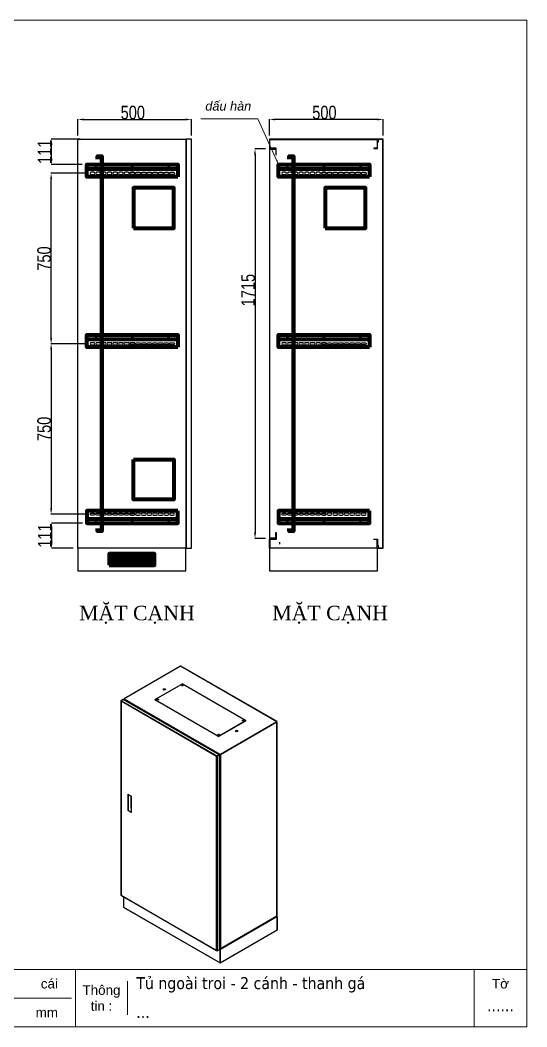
# Model space of a CAD drawing. Header units: inches. Extents: x 21 to 136330, y 8 to 58290.
# Drawn here: x 96419 to 98649, y 9104 to 13536 of the extents above; entities that cross this region are included whole.
import ezdxf
from ezdxf.enums import TextEntityAlignment as Align

# ---------------------------------------------------------------- set-up
doc = ezdxf.new("R2010")
doc.units = ezdxf.units.IN
doc.header["$MEASUREMENT"] = 0
doc.layers.add('0 TĂNG CỨNG', color=7, linetype='Continuous', lineweight=15)
doc.layers.add('ME-DIM', color=8, linetype='Continuous', lineweight=13)
doc.layers.add('1-EMC-ACESS', color=4, linetype='Continuous')
doc.layers.add('@.0.DM. NÉT CHÍNH', color=7, linetype='Continuous')
doc.layers.add('@.DM. KÍCH THƯỚC', color=8, linetype='Continuous', transparency=0.2)
doc.layers.add('@.DM. KÍCH THƯỚC @ 1', color=8, linetype='Continuous', transparency=0.2)
doc.styles.add('ARIAL', font='arial.ttf')
doc.styles.add('roman', font='roman.shx', dxfattribs={"width": 0.8})
doc.styles.add('Tahoma (Input Text)', font='tahoma.ttf')
doc.styles.add('TEXT-ELECTRICAL', font='')
doc.styles.get('TEXT-ELECTRICAL').set_extended_font_data('.VnArial NarrowH')
doc.dimstyles.new('Kích thước Duy Mạnh', dxfattribs={"dimtxt": 30, "dimasz": 25, "dimexe": 1.25, "dimexo": 20, "dimtad": 1, "dimdec": 1, "dimtxsty": 'roman', "dimcen": 2.5, "dimclrd": 8, "dimclre": 8, "dimclrt": 2, "dimadec": 0, "dimazin": 0, "dimtfac": 1, "dimtdec": 1, "dimtix": 1, "dimtmove": 0, "dimatfit": 3, "dimfxl": 1, "dimtfillclr": 1, "dimarcsym": 0})
doc.dimstyles.new('ME DIM 1-20', dxfattribs={"dimscale": 20, "dimtxt": 2, "dimasz": 1, "dimexe": 0.5, "dimexo": 0.5, "dimgap": 0.5, "dimtad": 1, "dimdec": 0, "dimzin": 0, "dimdsep": 46, "dimtxsty": 'TEXT-ELECTRICAL', "dimblk": 'OBLIQUE', "dimcen": 0, "dimdle": 0.5, "dimclrd": 256, "dimclre": 256, "dimclrt": 256, "dimadec": 0, "dimazin": 0, "dimtfac": 1, "dimtdec": 0, "dimtix": 1, "dimtofl": 0, "dimtmove": 0, "dimatfit": 3, "dimfxl": 1, "dimtolj": 1, "dimtzin": 0, "dimlwd": -1, "dimlwe": -1, "dimarcsym": 0})

# ---------------------------------------------------------------- blocks, each defined once
blk = doc.blocks.new('*D1594')
at = {"layer": '@.DM. KÍCH THƯỚC', "color": 8, "lineweight": -2, "transparency": 16777216}
for p, q in [((97499.3, 12968.7), (97451.6, 12968.7)), ((97499.3, 11253.7), (97451.6, 11253.7))]:
    blk.add_line(p, q, dxfattribs=at)
at = {"layer": '@.DM. KÍCH THƯỚC', "lineweight": -2, "transparency": 16777216}
blk.add_line((97452.8, 12943.7), (97452.8, 11278.7), dxfattribs=at)
at = {"layer": '@.DM. KÍCH THƯỚC', "transparency": 16777216}
for points in [[(97448.7, 12943.7), (97457, 12943.7), (97452.8, 12968.7)], [(97448.7, 11278.7), (97457, 11278.7), (97452.8, 11253.7)]]:
    blk.add_solid(points, dxfattribs=at)
at = {"layer": 'Defpoints', "color": 0, "transparency": 16777216}
for p in [(97519.3, 12968.7), (97452.8, 11253.7), (97519.3, 11253.7)]:
    blk.add_point(p, dxfattribs=at)
at = {"layer": '@.DM. KÍCH THƯỚC', "color": 2, "transparency": 16777216, "insert": (97392.2, 12275.7), "char_height": 60, "attachment_point": 1, "rotation": 90, "style": 'roman'}
blk.add_mtext('1715', dxfattribs=at)
blk = doc.blocks.new('*D1595')
at = {"layer": '@.DM. KÍCH THƯỚC', "color": 8, "lineweight": -2, "transparency": 16777216}
for p, q in [((96673, 13028.2), (96673, 13099.5)), ((97173, 13028.2), (97173, 13099.5))]:
    blk.add_line(p, q, dxfattribs=at)
at = {"layer": '@.DM. KÍCH THƯỚC', "lineweight": -2, "transparency": 16777216}
blk.add_line((96698, 13098.3), (97148, 13098.3), dxfattribs=at)
at = {"layer": '@.DM. KÍCH THƯỚC', "transparency": 16777216}
for points in [[(96698, 13102.4), (96698, 13094.1), (96673, 13098.3)], [(97148, 13102.4), (97148, 13094.1), (97173, 13098.3)]]:
    blk.add_solid(points, dxfattribs=at)
at = {"layer": 'Defpoints', "color": 0, "transparency": 16777216}
for p in [(97173, 13098.3), (96673, 13008.2), (97173, 13008.2)]:
    blk.add_point(p, dxfattribs=at)
at = {"layer": '@.DM. KÍCH THƯỚC', "color": 2, "transparency": 16777216, "insert": (96861.3, 13158.9), "char_height": 60, "attachment_point": 1, "style": 'roman'}
blk.add_mtext('500', dxfattribs=at)
blk = doc.blocks.new('*D1600')
at = {"layer": '@.DM. KÍCH THƯỚC', "color": 8, "lineweight": -2, "transparency": 16777216}
for p, q in [((97516.3, 13028.2), (97516.3, 13099.5)), ((98016.3, 13028.2), (98016.3, 13099.5))]:
    blk.add_line(p, q, dxfattribs=at)
at = {"layer": '@.DM. KÍCH THƯỚC', "lineweight": -2, "transparency": 16777216}
blk.add_line((97991.3, 13098.3), (97541.3, 13098.3), dxfattribs=at)
at = {"layer": '@.DM. KÍCH THƯỚC', "transparency": 16777216}
for points in [[(97541.3, 13102.4), (97541.3, 13094.1), (97516.3, 13098.3)], [(97991.3, 13102.4), (97991.3, 13094.1), (98016.3, 13098.3)]]:
    blk.add_solid(points, dxfattribs=at)
at = {"layer": 'Defpoints', "color": 0, "transparency": 16777216}
for p in [(97516.3, 13098.3), (97516.3, 13008.2), (98016.3, 13008.2)]:
    blk.add_point(p, dxfattribs=at)
at = {"layer": '@.DM. KÍCH THƯỚC', "color": 2, "transparency": 16777216, "insert": (97704.6, 13158.9), "char_height": 60, "attachment_point": 1, "style": 'roman'}
blk.add_mtext('500', dxfattribs=at)
blk = doc.blocks.new('KHUNG KT1')
at = {"color": 7}
for p, q in [((7128, -4752), (0, -4752)), ((4868.8, -4752), (4868.8, -5040)), ((6864, -4752), (6864, -5040)), ((5128.7, -4812), (5128.7, -4980)), ((4848, -4896), (0, -4896))]:
    blk.add_line(p, q, dxfattribs=at)
blk.add_lwpolyline([(0, 0), (7128, 0), (7128, -5040), (0, -5040)], close=True, dxfattribs=at)
at = {"color": 2, "char_height": 48, "style": 'ARIAL'}
for s, insert, width, attachment_point in [('cái', (4695, -4824), 2202.321, 4), ('Thông\\Ptin :', (4998.8, -4896), 259.945, 5), ('Tờ', (6996, -4824), 264, 5), ('mm', (4669.3, -4968), 2202.321, 4)]:
    blk.add_mtext(s, dxfattribs=dict(at, insert=insert, width=width, attachment_point=attachment_point))
at = {"color": 1, "style": 'Tahoma (Input Text)', "flags": 8}
for tag, p in [('#03', (1514.7, -4846.3)), ('#01', (328.9, -4851.1)), ('#05', (2819, -4851.1)), ('#07', (4424, -4851.1)), ('#09', (5172.9, -4851.1)), ('#02', (189.8, -4995.1)), ('#04', (1755.3, -4995.1)), ('#06', (2727.8, -4995.1)), ('#08', (4382.7, -4995.1)), ('#10', (5172.9, -4995.1))]:
    blk.add_attdef(tag, p, '', height=60, dxfattribs=at)
blk.add_attdef('#11', text='', height=60, dxfattribs=at).set_placement((6996, -4961.6), align=Align.CENTER)
at = {"layer": '0 TĂNG CỨNG', "color": 1, "style": 'ARIAL'}
blk.add_attdef('#12', (852.8, -4987.6), '', height=60, dxfattribs=at)
blk = doc.blocks.new('SRFWTRGNM')
for p, q in [((216.6, 642.8), (-32.1, 499.2)), ((640.9, 397.9), (216.6, 642.8)), ((641.6, 398.3), (218.2, 642.7)), ((106.1, 497.2), (221.7, 564)), ((228, 564), (502.8, 405.4)), ((-46, 488.8), (-46, -364.8)), ((-45.9, 489.2), (-45.2, 488.7)), ((-45.3, 491.6), (-36.1, 496.9)), ((-45.3, 489.7), (-45.3, 491.6)), ((-44.5, 491.1), (-45.3, 491.6)), ((-45.3, 489.7), (-44.9, 489.5)), ((-45.3, 487.9), (-45.3, -365.7)), ((375.2, 245.1), (-45.3, 487.9)), ((-35.3, 496.5), (-44.5, 491.1)), ((-44.5, 491.1), (-44.5, 490)), ((-44.4, 491.1), (-35.2, 496.4)), ((-44.4, 491.1), (-43.8, 490.7)), ((-44.4, 490.1), (-44.4, 491.1)), ((-44.4, 490.1), (-44.4, 490.1)), ((-43.8, 490.7), (376.8, 247.9)), ((-36.1, 496.9), (-35.3, 496.5)), ((-35.3, 496.5), (-35.3, 496.4)), ((386.8, 252.8), (-35.2, 496.4)), ((387.5, 253.1), (-33.7, 496.3)), ((-32.7, 495.8), (-32.7, 497.4)), ((-32.1, 499.2), (392.2, 254.3)), ((-31.9, 495.3), (-32.1, 495.6)), ((-32.1, 495.6), (-32.1, 495.4)), ((-32.1, 495.6), (-31.9, 495.3)), ((389, 252.5), (-32.1, 495.6)), ((104.7, 494.5), (104.7, 495.4)), ((106.1, 492.7), (106.1, 493.6)), ((380.8, 335), (106.1, 493.6)), ((380.8, 334), (106.1, 492.7)), ((502.8, 401.7), (387.1, 335)), ((502.8, 400.8), (387.1, 334)), ((502.8, 401.7), (502.8, 400.8)), ((504.1, 402.6), (504.1, 403.6)), ((392.2, 254.3), (640.9, 397.9)), ((640.9, 397), (392.2, 253.4)), ((392.2, 253.4), (640.9, 397)), ((641.6, 398.3), (640.9, 397.9)), ((640.9, 397), (640.9, 397.9)), ((640.9, -458.5), (640.9, 397)), ((641.6, -457.6), (641.6, 397.9)), ((380.8, 335), (380.8, 334)), ((387.1, 334), (387.1, 335)), ((376, 245.6), (375.2, 245.1)), ((375.2, -608.5), (375.2, 245.1)), ((376, 247.2), (376, 245.6)), ((376, 245.6), (377.4, 244.8)), ((377.6, 245.9), (376.7, 245.4)), ((376.7, 245.4), (377.6, 245.9)), ((376.8, 247.9), (376.8, 246.9)), ((376.8, 247.9), (377.5, 247.5)), ((377.5, 246.5), (376.8, 246.9)), ((386.8, 252.8), (377.5, 247.5)), ((377.5, 246.5), (377.5, 247.5)), ((377.5, 246.5), (377.6, 246.6)), ((386.9, 252.8), (377.6, 247.4)), ((377.6, 245.6), (377.6, 247.4)), ((377.6, 247.4), (378.4, 246.9)), ((378.4, 245.1), (377.6, 245.6)), ((378.4, 246.9), (387.7, 252.3)), ((378.4, 246.9), (378.4, 245.1)), ((378.4, 245.1), (378.4, -608.5)), ((386.8, 252.8), (386.8, 252.7)), ((387.7, 252.3), (386.9, 252.8)), ((387.7, 184.9), (387.7, 252.3)), ((389, 252.5), (388.3, 252.1)), ((388.3, 252.1), (389, 252.5)), ((388.3, 185.9), (388.3, 252.5)), ((392.2, 254.3), (389, 252.5)), ((389, 252.5), (390, 253)), ((389, -601.2), (389, 252.5)), ((392.2, 253.4), (391.4, 253.8)), ((392.2, 254.3), (392.2, 253.4)), ((392.2, 253.4), (392.2, -602.1)), ((387.7, 135.9), (387.7, 184.9)), ((387.7, -151.9), (387.7, 135.9)), ((388.3, -150.9), (388.3, 136.9)), ((-14.3, 79), (0, 70.7)), ((-14.3, 7.3), (-14.3, 79)), ((-13.5, 78.5), (-13.5, 7.8)), ((-0.3, 17.3), (-0.3, 70.9)), ((0, 70.7), (0, -0.9)), ((-14.3, 7.3), (-13.5, 7.8)), ((0, -0.9), (-14.3, 7.3)), ((-13.5, 7.8), (0, 0)), ((-0.3, 18.2), (0, 18.4)), ((0, 17.5), (-0.3, 17.3)), ((387.7, -200.9), (387.7, -151.9)), ((387.7, -488.7), (387.7, -200.9)), ((388.3, -487.8), (388.3, -199.9)), ((-45.3, -365.7), (375.2, -608.5)), ((-44.9, -366.8), (375.7, -609.6)), ((-33.7, -373.2), (-33.7, -418.4)), ((-33.7, -418.4), (390.6, -663.4)), ((-32.6, -419.8), (390.4, -664)), ((392.2, -602.1), (640.9, -458.5)), ((640.9, -458.5), (392.2, -602.1)), ((640.9, -459.4), (392.2, -603)), ((640.9, -461.3), (392.2, -604.9)), ((640.7, -460.2), (641.7, -460.8)), ((640.8, -460.4), (640.8, -460.4)), ((640.8, -460.4), (641.6, -460.9)), ((640.9, -459.4), (640.9, -458.5)), ((640.9, -459.4), (642.5, -460.4)), ((640.9, -461.3), (641.6, -460.9)), ((641.6, -460.9), (641.6, -518.4)), ((641.7, -460.8), (642.5, -460.4)), ((641.7, -518.4), (641.7, -460.8)), ((642.5, -460.4), (642.5, -517.9)), ((387.7, -537.7), (387.7, -488.7)), ((391.4, -663.7), (640.8, -519.7)), ((391.5, -662.8), (641.6, -518.4)), ((641.7, -518.4), (641.6, -518.3)), ((642.5, -517.9), (641.7, -518.4)), ((387.7, -605), (387.7, -537.7)), ((388.3, -603.4), (388.3, -536.7)), ((376, -608.8), (376, -609.7)), ((376.8, -609.5), (376.8, -608.9)), ((377.5, -609.9), (376.8, -609.5)), ((377.4, -608.9), (377.5, -608.9)), ((377.5, -608.9), (377.5, -609.9)), ((377.6, -608.9), (377.5, -608.9)), ((377.5, -609.9), (377.6, -609.8)), ((377.6, -609.9), (377.6, -608.8)), ((377.6, -609.9), (378.4, -610.4)), ((378.4, -610.4), (387.7, -605)), ((378.4, -608.5), (378.4, -610.4)), ((389, -604.9), (388.1, -604.4)), ((388.3, -600), (389, -601.2)), ((389, -601.2), (388.3, -600)), ((388.3, -600.8), (389, -601.2)), ((390.6, -602.9), (388.3, -601.6)), ((389.8, -604.4), (389, -604.9)), ((389, -604.9), (390.6, -605.8)), ((390.6, -603), (389.2, -603.8)), ((389.8, -604.4), (391.4, -605.3)), ((390.6, -603), (390.6, -602.9)), ((392, -603.8), (390.6, -603)), ((391.4, -605.3), (390.6, -605.8)), ((390.6, -605.8), (390.6, -663.4)), ((391.4, -604.4), (390.7, -604.8)), ((391.5, -605.3), (390.7, -604.8)), ((390.7, -604.8), (390.7, -604.9)), ((391.4, -604.4), (392.2, -604.9)), ((391.4, -662.9), (391.4, -605.3)), ((391.5, -605.3), (392.2, -604.9)), ((391.5, -662.8), (391.5, -605.3)), ((392.2, -603), (391.8, -602.3)), ((392.2, -602.1), (392.2, -603)), ((390.6, -663.4), (391.4, -662.9)), ((391.5, -662.8), (391.4, -662.8))]:
    blk.add_line(p, q)
for centre, major_axis, start_param, end_param in [((218.2, 640.1), (-1.59, 2.76), 5.497787, 6.283185), ((145.3, 539.5), (5.25, 0), 0.152109, 2.989484), ((224.9, 557), (3.37, 0), 0.237941, 2.903652), ((224.9, 562.2), (4.5, 0), 0.785398, 2.356194), ((-43.8, 488.8), (-2.25, 0), 6.021386, 7.068583), ((-43.8, 488.8), (-2.25, 0), 5.497787, 6.021386), ((-43.8, 488.8), (1.13, 1.95), 1.308997, 2.356194), ((-43.8, 488.8), (1.13, 1.95), 0.785398, 1.308997), ((-30.5, 497.4), (-2.25, 0), 6.186948, 6.544985), ((-30.5, 496.5), (-1.59, 2.76), 0, 1.570796), ((-30.5, 496.5), (-1.59, 2.76), 1.047198, 1.570796), ((109.2, 495.4), (-4.5, 0), 5.497787, 7.068583), ((109.2, 494.5), (-4.5, 0), 0, 0.785398), ((116.7, 494.5), (3.38, 0), 0.237941, 2.903652), ((492.1, 402.6), (3.37, 0), 0.237941, 2.903652), ((499.6, 403.6), (4.5, 0), 5.497787, 7.068583), ((499.6, 402.6), (4.5, 0), 5.497787, 6.283185), ((463.5, 355.8), (5.25, 0), 0.152109, 2.989484), ((639.3, 397.9), (2.25, 0), 5.497787, 6.544985), ((384, 340.2), (3.38, 0), 0.237941, 2.903652), ((384, 336.8), (-4.5, 0), 0.785398, 2.356194), ((384, 335.9), (4.5, 0), 3.926991, 5.497787), ((376.8, 246), (-1.12, -1.95), 4.45059, 5.497787), ((376.8, 246), (2.25, 0), 3.926991, 4.974188), ((376.8, 246), (-1.13, -1.95), 3.926991, 4.45059), ((376.8, 246), (0.562, 0.974), 0.785398, 2.356194), ((376.8, 246), (-1.12, 0), 0.785398, 2.356194), ((376.8, 246), (2.25, 0), 4.974188, 5.497787), ((390.6, 254.3), (-2.25, 0), 1.308997, 2.356194), ((386.1, 185.9), (2.25, 0), 5.497787, 6.283185), ((386.1, 136.9), (2.25, 0), 5.497787, 7.068583), ((386.1, -150.9), (2.25, 0), 5.497787, 6.283185), ((386.1, -199.9), (2.25, 0), 5.497787, 7.068583), ((-43.8, -364.8), (-2.25, 0), 0, 0.785398), ((-43.8, -364.8), (-1.12, -1.95), 5.497787, 6.283185), ((639.3, -460.4), (1.13, -1.95), 1.308997, 1.570796), ((639.3, -460.4), (1.13, -1.95), 0.785398, 1.308997), ((639.3, -457.6), (2.25, 0), 5.497787, 6.283185), ((639.3, -456.7), (1.59, -2.76), 0, 0.881635), ((386.1, -487.8), (2.25, 0), 5.497787, 6.283185), ((386.1, -536.7), (2.25, 0), 5.497787, 7.068583), ((376.8, -607.6), (-1.12, -1.95), 5.497787, 6.544985), ((376.8, -607.6), (-2.25, 0), 0.785398, 1.832596), ((376.8, -607.6), (-1.12, -1.95), 0.261799, 0.785398), ((376.8, -607.6), (-2.25, 0), 1.832596, 2.356194), ((390.6, -600.3), (1.59, -2.76), 4.712389, 5.235988), ((390.6, -600.3), (1.59, -2.76), 4.712389, 6.283185), ((390.6, -604), (-1.12, -1.95), 4.974188, 5.497787), ((390.6, -604), (-1.12, -1.95), 4.28531, 4.974188), ((390.6, -604), (-0.562, -0.974), 3.926991, 5.497787), ((390.6, -601.2), (2.25, 0), 4.45059, 5.497787), ((390.6, -604), (0.563, -0.974), 0.785398, 2.356194), ((390.6, -604), (-1.13, 1.95), 4.45059, 4.775053), ((390.6, -604), (-1.13, 1.95), 3.926991, 4.45059)]:
    blk.add_ellipse(centre, major_axis=major_axis, ratio=0.57735, start_param=start_param, end_param=end_param)
for centre, major_axis in [((145.3, 540.4), (-5.25, 0)), ((224.9, 557.9), (3.37, 0)), ((116.7, 495.4), (3.38, 0)), ((492.1, 403.6), (3.37, 0)), ((463.5, 356.7), (-5.25, 0)), ((384, 341.1), (3.38, 0))]:
    blk.add_ellipse(centre, major_axis=major_axis, ratio=0.57735)
for points in [[(-36.1, 496.9), (-35.8, 497), (-35.4, 497), (-35.1, 496.8)], [(-35.1, 496.4), (-35.2, 496.5), (-35.2, 496.5), (-35.3, 496.5)], [(-35.2, 496.4), (-34.9, 496.5), (-34.6, 496.5), (-34.4, 496.5)], [(-35.1, 496.8), (-34.8, 496.8), (-34.6, 496.7), (-34.4, 496.5)], [(-34.7, 496.5), (-34.8, 496.6), (-34.9, 496.7), (-35.1, 496.8)], [(-34.4, 496.5), (-34.3, 496.5), (-34.2, 496.5), (-34.1, 496.5)], [(-34.1, 496.5), (-34, 496.5), (-33.8, 496.4), (-33.7, 496.3)], [(387.2, 253.1), (387.1, 253.1), (386.9, 253), (386.8, 252.8)], [(386.9, 252.8), (386.9, 252.7), (387, 252.7), (387, 252.7)], [(387.3, 253.2), (387.3, 253.2), (387.2, 253.2), (387.2, 253.1)], [(387.7, 252.5), (387.8, 253), (387.6, 253.2), (387.3, 253.2)], [(388.3, 252.4), (388.2, 252.4), (388, 252.4), (387.7, 252.3)], [(388.3, 252.4), (388.2, 252.5), (388.1, 252.5), (388, 252.5)], [(-33.7, -418.4), (-33.6, -418.8), (-33.4, -419.1), (-33.1, -419.4)], [(-33.1, -419.4), (-32.9, -419.6), (-32.8, -419.7), (-32.6, -419.8)], [(641.1, -519.4), (641, -519.5), (640.9, -519.6), (640.8, -519.7)], [(641.3, -519.2), (641.2, -519.2), (641.2, -519.3), (641.1, -519.4)], [(641.6, -518.4), (641.5, -518.7), (641.4, -519), (641.3, -519.2)], [(641.9, -518.7), (641.7, -518.9), (641.5, -519), (641.3, -519.1)], [(641.5, -518.9), (641.6, -518.8), (641.8, -518.8), (641.9, -518.7)], [(641.6, -518.5), (641.6, -518.4), (641.7, -518.4), (641.7, -518.4)], [(642.5, -517.9), (642.4, -518.2), (642.2, -518.5), (641.9, -518.7)], [(387.7, -605), (388.1, -604.6), (388.3, -604), (388.3, -603.4)], [(390.8, -663.5), (391.2, -663.8), (391.5, -663.7), (391.5, -663.4)], [(391.4, -662.9), (391.3, -662.9), (391.3, -663), (391.3, -663)], [(391.5, -663.4), (391.6, -663.2), (391.5, -663), (391.5, -662.8)]]:
    blk.add_open_spline(points, degree=3)
for points, knots in [([(387, 252.7), (387.2, 252.7), (387.3, 252.6), (387.6, 252.5), (387.8, 252.5), (387.9, 252.5), (388, 252.5), (388, 252.5)], [0, 0, 0, 0, 0.0693695, 0.0693695, 0.1384765, 0.1384765, 0.1564909, 0.1564909, 0.1564909, 0.1564909]), ([(387.2, 252.6), (387.2, 252.7), (387.2, 252.7), (387.3, 252.9), (387.3, 253), (387.3, 253.2)], [-0.09649044, -0.09649044, -0.09649044, -0.09649044, -0.08453239, -0.08453239, 0, 0, 0, 0]), ([(387.2, 252.7), (387.2, 252.7), (387.2, 252.7), (387.2, 252.8), (387.2, 253), (387.2, 253.1)], [-0.09701806, -0.09701806, -0.09701806, -0.09701806, -0.09001923, -0.09001923, 0, 0, 0, 0]), ([(388, 252.5), (388.1, 252.5), (388.2, 252.5), (388.3, 252.5), (388.3, 252.5), (388.3, 252.5)], [0, 0, 0, 0, 0.06575537, 0.06575537, 0.09008706, 0.09008706, 0.09008706, 0.09008706]), ([(388.3, 252.5), (388.3, 252.5), (388.3, 252.5), (388.3, 252.4), (388.3, 252.4), (388.3, 252.4), (388.3, 252.4)], [-0.518658, -0.518658, -0.518658, -0.518658, -0.3376904, -0.3376904, -0.3376904, -0.3123669, -0.3123669, -0.3123669, -0.3123669]), ([(391.3, -663), (391.1, -663.1), (391, -663.2), (390.8, -663.4), (390.7, -663.6), (390.6, -663.8), (390.5, -663.8), (390.4, -663.9), (390.4, -664), (390.4, -664)], [0, 0, 0, 0, 0.0693757, 0.0693757, 0.1384825, 0.1384825, 0.2062242, 0.2062242, 0.2465068, 0.2465068, 0.2465068, 0.2465068]), ([(390.4, -664), (390.4, -664), (390.4, -664), (390.4, -664), (390.4, -663.9), (390.5, -663.7), (390.6, -663.4)], [-0.5098141, -0.5098141, -0.5098141, -0.5098141, -0.350237, -0.350237, -0.350237, 0, 0, 0, 0]), ([(391.2, -663.1), (391.2, -663.1), (391.2, -663.1), (391.3, -663.2), (391.4, -663.3), (391.5, -663.4)], [-0.09701806, -0.09701806, -0.09701806, -0.09701806, -0.09001923, -0.09001923, 0, 0, 0, 0])]:
    blk.add_open_spline(points, degree=3, knots=knots)
blk = doc.blocks.new('*U1561')
at = {"layer": '@.0.DM. NÉT CHÍNH', "color": 2}
blk.add_lwpolyline([(6, -4.5), (-6, -4.5, -1), (-6, 4.5), (6, 4.5, -1)], format="xyb", close=True, dxfattribs=at)
blk = doc.blocks.new('*U1560')
at = {"layer": '@.0.DM. NÉT CHÍNH', "color": 0, "linetype": 'ByBlock', "lineweight": -2, "transparency": 16777216}
for p in [(0, 0), (25, 0), (50, 0), (75, 0), (100, 0), (125, 0), (150, 0), (175, 0)]:
    blk.add_blockref('*U1561', p, dxfattribs=at)
blk = doc.blocks.new('*U1568')
at = {"layer": '@.0.DM. NÉT CHÍNH', "color": 2}
blk.add_lwpolyline([(6, -4.5), (-6, -4.5, -1), (-6, 4.5), (6, 4.5, -1)], format="xyb", close=True, dxfattribs=at)
blk = doc.blocks.new('*U1562')
at = {"layer": '@.0.DM. NÉT CHÍNH', "color": 0, "linetype": 'ByBlock', "lineweight": -2, "transparency": 16777216}
for p in [(0, 0), (25, 0), (50, 0), (75, 0), (100, 0), (125, 0), (150, 0), (175, 0)]:
    blk.add_blockref('*U1568', p, dxfattribs=at)
blk = doc.blocks.new('*U1570')
at = {"layer": '@.0.DM. NÉT CHÍNH', "color": 2}
blk.add_lwpolyline([(6, -4.5), (-6, -4.5, -1), (-6, 4.5), (6, 4.5, -1)], format="xyb", close=True, dxfattribs=at)
blk = doc.blocks.new('*U1569')
at = {"layer": '@.0.DM. NÉT CHÍNH', "color": 0, "linetype": 'ByBlock', "lineweight": -2, "transparency": 16777216}
for p in [(0, 0), (25, 0), (50, 0), (75, 0), (100, 0), (125, 0), (150, 0), (175, 0)]:
    blk.add_blockref('*U1570', p, dxfattribs=at)
blk = doc.blocks.new('*U1548')
at = {"layer": '@.0.DM. NÉT CHÍNH', "color": 2}
blk.add_lwpolyline([(6, -4.5), (-6, -4.5, -1), (-6, 4.5), (6, 4.5, -1)], format="xyb", close=True, dxfattribs=at)
blk = doc.blocks.new('*U1571')
at = {"layer": '@.0.DM. NÉT CHÍNH', "color": 0, "linetype": 'ByBlock', "lineweight": -2, "transparency": 16777216}
for p in [(0, 0), (25, 0), (50, 0), (75, 0), (100, 0), (125, 0), (150, 0), (175, 0)]:
    blk.add_blockref('*U1548', p, dxfattribs=at)
blk = doc.blocks.new('*U1550')
at = {"layer": '@.0.DM. NÉT CHÍNH', "color": 2}
blk.add_lwpolyline([(6, -4.5), (-6, -4.5, -1), (-6, 4.5), (6, 4.5, -1)], format="xyb", close=True, dxfattribs=at)
blk = doc.blocks.new('*U1549')
at = {"layer": '@.0.DM. NÉT CHÍNH', "color": 0, "linetype": 'ByBlock', "lineweight": -2, "transparency": 16777216}
for p in [(0, 0), (25, 0), (50, 0), (75, 0), (100, 0), (125, 0), (150, 0), (175, 0)]:
    blk.add_blockref('*U1550', p, dxfattribs=at)
blk = doc.blocks.new('*U1552')
at = {"layer": '@.0.DM. NÉT CHÍNH', "color": 2}
blk.add_lwpolyline([(6, -4.5), (-6, -4.5, -1), (-6, 4.5), (6, 4.5, -1)], format="xyb", close=True, dxfattribs=at)
blk = doc.blocks.new('*U1551')
at = {"layer": '@.0.DM. NÉT CHÍNH', "color": 0, "linetype": 'ByBlock', "lineweight": -2, "transparency": 16777216}
for p in [(0, 0), (25, 0), (50, 0), (75, 0), (100, 0), (125, 0), (150, 0), (175, 0)]:
    blk.add_blockref('*U1552', p, dxfattribs=at)
blk = doc.blocks.new('*U1554')
at = {"layer": '@.0.DM. NÉT CHÍNH', "color": 2}
blk.add_lwpolyline([(6, -4.5), (-6, -4.5, -1), (-6, 4.5), (6, 4.5, -1)], format="xyb", close=True, dxfattribs=at)
blk = doc.blocks.new('*U1553')
at = {"layer": '@.0.DM. NÉT CHÍNH', "color": 0, "linetype": 'ByBlock', "lineweight": -2, "transparency": 16777216}
for p in [(0, 0), (25, 0), (50, 0), (75, 0), (100, 0), (125, 0), (150, 0), (175, 0)]:
    blk.add_blockref('*U1554', p, dxfattribs=at)
blk = doc.blocks.new('*U1556')
at = {"layer": '@.0.DM. NÉT CHÍNH', "color": 2}
blk.add_lwpolyline([(6, -4.5), (-6, -4.5, -1), (-6, 4.5), (6, 4.5, -1)], format="xyb", close=True, dxfattribs=at)
blk = doc.blocks.new('*U1555')
at = {"layer": '@.0.DM. NÉT CHÍNH', "color": 0, "linetype": 'ByBlock', "lineweight": -2, "transparency": 16777216}
for p in [(0, 0), (25, 0), (50, 0), (75, 0), (100, 0), (125, 0), (150, 0), (175, 0)]:
    blk.add_blockref('*U1556', p, dxfattribs=at)
blk = doc.blocks.new('*U1558')
at = {"layer": '@.0.DM. NÉT CHÍNH', "color": 2}
blk.add_lwpolyline([(6, -4.5), (-6, -4.5, -1), (-6, 4.5), (6, 4.5, -1)], format="xyb", close=True, dxfattribs=at)
blk = doc.blocks.new('*U1557')
at = {"layer": '@.0.DM. NÉT CHÍNH', "color": 0, "linetype": 'ByBlock', "lineweight": -2, "transparency": 16777216}
for p in [(0, 0), (25, 0), (50, 0), (75, 0), (100, 0), (125, 0), (150, 0), (175, 0)]:
    blk.add_blockref('*U1558', p, dxfattribs=at)
blk = doc.blocks.new('*U1563')
at = {"layer": '@.0.DM. NÉT CHÍNH', "color": 2}
blk.add_lwpolyline([(6, -4.5), (-6, -4.5, -1), (-6, 4.5), (6, 4.5, -1)], format="xyb", close=True, dxfattribs=at)
blk = doc.blocks.new('*U1559')
at = {"layer": '@.0.DM. NÉT CHÍNH', "color": 0, "linetype": 'ByBlock', "lineweight": -2, "transparency": 16777216}
for p in [(0, 0), (25, 0), (50, 0), (75, 0), (100, 0), (125, 0), (150, 0), (175, 0)]:
    blk.add_blockref('*U1563', p, dxfattribs=at)
blk = doc.blocks.new('*U1565')
at = {"layer": '@.0.DM. NÉT CHÍNH', "color": 2}
blk.add_lwpolyline([(6, -4.5), (-6, -4.5, -1), (-6, 4.5), (6, 4.5, -1)], format="xyb", close=True, dxfattribs=at)
blk = doc.blocks.new('*U1564')
at = {"layer": '@.0.DM. NÉT CHÍNH', "color": 0, "linetype": 'ByBlock', "lineweight": -2, "transparency": 16777216}
for p in [(0, 0), (25, 0), (50, 0), (75, 0), (100, 0), (125, 0), (150, 0), (175, 0)]:
    blk.add_blockref('*U1565', p, dxfattribs=at)
blk = doc.blocks.new('*U1567')
at = {"layer": '@.0.DM. NÉT CHÍNH', "color": 2}
blk.add_lwpolyline([(6, -4.5), (-6, -4.5, -1), (-6, 4.5), (6, 4.5, -1)], format="xyb", close=True, dxfattribs=at)
blk = doc.blocks.new('*U1566')
at = {"layer": '@.0.DM. NÉT CHÍNH', "color": 0, "linetype": 'ByBlock', "lineweight": -2, "transparency": 16777216}
for p in [(0, 0), (25, 0), (50, 0), (75, 0), (100, 0), (125, 0), (150, 0), (175, 0)]:
    blk.add_blockref('*U1567', p, dxfattribs=at)
blk = doc.blocks.new('*D1606')
at = {"layer": '@.DM. KÍCH THƯỚC', "color": 8, "lineweight": -2, "transparency": 16777216}
for p, q in [((96717.7, 12111.2), (96554.1, 12111.2)), ((96717.7, 11361.2), (96554.1, 11361.2))]:
    blk.add_line(p, q, dxfattribs=at)
at = {"layer": '@.DM. KÍCH THƯỚC', "lineweight": -2, "transparency": 16777216}
blk.add_line((96555.4, 12086.2), (96555.4, 11386.2), dxfattribs=at)
at = {"layer": '@.DM. KÍCH THƯỚC', "transparency": 16777216}
for points in [[(96551.2, 12086.2), (96559.6, 12086.2), (96555.4, 12111.2)], [(96551.2, 11386.2), (96559.6, 11386.2), (96555.4, 11361.2)]]:
    blk.add_solid(points, dxfattribs=at)
at = {"layer": 'Defpoints', "color": 0, "transparency": 16777216}
for p in [(96737.7, 12111.2), (96555.4, 11361.2), (96737.7, 11361.2)]:
    blk.add_point(p, dxfattribs=at)
at = {"layer": '@.DM. KÍCH THƯỚC', "color": 2, "transparency": 16777216, "insert": (96524.8, 11736.2), "char_height": 60, "attachment_point": 5, "rotation": 90, "style": 'roman'}
blk.add_mtext('750', dxfattribs=at)
blk = doc.blocks.new('*D1607')
at = {"layer": '@.DM. KÍCH THƯỚC', "color": 8, "lineweight": -2, "transparency": 16777216}
for p, q in [((96717.7, 12861.2), (96554.1, 12861.2)), ((96717.7, 12111.2), (96554.1, 12111.2))]:
    blk.add_line(p, q, dxfattribs=at)
at = {"layer": '@.DM. KÍCH THƯỚC', "lineweight": -2, "transparency": 16777216}
blk.add_line((96555.4, 12136.2), (96555.4, 12836.2), dxfattribs=at)
at = {"layer": '@.DM. KÍCH THƯỚC', "transparency": 16777216}
for points in [[(96551.2, 12836.2), (96559.6, 12836.2), (96555.4, 12861.2)], [(96551.2, 12136.2), (96559.6, 12136.2), (96555.4, 12111.2)]]:
    blk.add_solid(points, dxfattribs=at)
at = {"layer": 'Defpoints', "color": 0, "transparency": 16777216}
for p in [(96555.4, 12861.2), (96737.7, 12861.2), (96737.7, 12111.2)]:
    blk.add_point(p, dxfattribs=at)
at = {"layer": '@.DM. KÍCH THƯỚC', "color": 2, "transparency": 16777216, "insert": (96524.8, 12486.2), "char_height": 60, "attachment_point": 5, "rotation": 90, "style": 'roman'}
blk.add_mtext('750', dxfattribs=at)
blk = doc.blocks.new('*D1608')
at = {"layer": '@.DM. KÍCH THƯỚC', "color": 8, "lineweight": -2, "transparency": 16777216}
for p, q in [((96683.3, 13011.2), (96556, 13011.2)), ((96692.7, 12900.4), (96556, 12900.4))]:
    blk.add_line(p, q, dxfattribs=at)
at = {"layer": '@.DM. KÍCH THƯỚC', "lineweight": -2, "transparency": 16777216}
blk.add_line((96557.2, 12925.4), (96557.2, 12986.2), dxfattribs=at)
at = {"layer": '@.DM. KÍCH THƯỚC', "transparency": 16777216}
for points in [[(96553.1, 12986.2), (96561.4, 12986.2), (96557.2, 13011.2)], [(96553.1, 12925.4), (96561.4, 12925.4), (96557.2, 12900.4)]]:
    blk.add_solid(points, dxfattribs=at)
at = {"layer": 'Defpoints', "color": 0, "transparency": 16777216}
for p in [(96557.2, 13011.2), (96703.3, 13011.2), (96712.7, 12900.4)]:
    blk.add_point(p, dxfattribs=at)
at = {"layer": '@.DM. KÍCH THƯỚC', "color": 2, "transparency": 16777216, "insert": (96526.6, 12955.8), "char_height": 60, "attachment_point": 5, "rotation": 90, "style": 'roman'}
blk.add_mtext('111', dxfattribs=at)
blk = doc.blocks.new('*D1609')
at = {"layer": '@.DM. KÍCH THƯỚC', "color": 8, "lineweight": -2, "transparency": 16777216}
for p, q in [((96693.4, 11321.9), (96556.3, 11321.9)), ((96653, 11211.2), (96556.3, 11211.2))]:
    blk.add_line(p, q, dxfattribs=at)
at = {"layer": '@.DM. KÍCH THƯỚC', "lineweight": -2, "transparency": 16777216}
blk.add_line((96557.5, 11296.9), (96557.5, 11236.2), dxfattribs=at)
at = {"layer": '@.DM. KÍCH THƯỚC', "transparency": 16777216}
for points in [[(96553.4, 11296.9), (96561.7, 11296.9), (96557.5, 11321.9)], [(96553.4, 11236.2), (96561.7, 11236.2), (96557.5, 11211.2)]]:
    blk.add_solid(points, dxfattribs=at)
at = {"layer": 'Defpoints', "color": 0, "transparency": 16777216}
for p in [(96713.4, 11321.9), (96557.5, 11211.2), (96673, 11211.2)]:
    blk.add_point(p, dxfattribs=at)
at = {"layer": '@.DM. KÍCH THƯỚC', "color": 2, "transparency": 16777216, "insert": (96526.9, 11266.5), "char_height": 60, "attachment_point": 5, "rotation": 90, "style": 'roman'}
blk.add_mtext('111', dxfattribs=at)
blk = doc.blocks.new('_Oblique')
at = {"color": 0, "linetype": 'ByBlock', "lineweight": -2}
blk.add_line((-0.5, -0.5), (0.5, 0.5), dxfattribs=at)

msp = doc.modelspace()

# ---------------------------------------------------------------- hatches: boundary and pattern name
at = {"lineweight": 158}
h = msp.add_hatch(dxfattribs=at)
h.set_pattern_fill('ANSI31', color=1, scale=100)
h.set_pattern_definition([(45, (35999.411, 87875.108), (-8.8388348, 8.8388348), [])])
h.paths.add_polyline_path([(97010.52, 11186.1557), (96810.52, 11186.1557), (96810.52, 11136.1557), (97010.52, 11136.1557)])

# ---------------------------------------------------------------- linework, layer by layer
msp.add_line((97561.3055, 11228.1557), (97561.3055, 11237.1557))
for points in [[(96673.02, 13011.1557), (97148.02, 13011.1557), (97148.02, 11211.1557), (96673.02, 11211.1557)], [(97149.52, 11211.1557), (97173.02, 11211.1557), (97173.02, 13011.1557), (97149.52, 13011.1557)], [(97517.8055, 12972.6557), (97517.8055, 13009.6557), (97989.8055, 13009.6557), (97989.8055, 12972.6557), (97976.3055, 12972.6557), (97976.3055, 12971.1557), (97991.3055, 12971.1557), (97991.3055, 13011.1557), (97516.3055, 13011.1557), (97516.3055, 12971.1557), (97544.8055, 12971.1557), (97544.8055, 12942.6557), (97546.3055, 12942.6557), (97546.3055, 12972.6557)], [(97516.3055, 12968.6557), (97516.3055, 11253.6557), (97543.8055, 11253.6557), (97543.8055, 11255.1557), (97517.8055, 11255.1557), (97517.8055, 12967.1557), (97543.8055, 12967.1557), (97543.8055, 12968.6557)], [(97991.3055, 11251.1557), (97991.3055, 11211.1557), (97516.3055, 11211.1557), (97516.3055, 11251.1557), (97544.8055, 11251.1557), (97544.8055, 11279.6557), (97546.3055, 11279.6557), (97546.3055, 11249.6557), (97517.8055, 11249.6557), (97517.8055, 11212.6557), (97989.8055, 11212.6557), (97989.8055, 11249.6557), (97976.3055, 11249.6557), (97976.3055, 11251.1557)], [(97148.02, 11211.1557), (96673.02, 11211.1557), (96673.02, 11111.1557), (97148.02, 11111.1557)], [(97991.3055, 11211.1557), (97516.3055, 11211.1557), (97516.3055, 11111.1557), (97991.3055, 11111.1557)]]:
    msp.add_lwpolyline(points, close=True)
for points in [[(97992.8055, 11224.1557), (97994.3055, 11224.1557), (97994.3055, 11224.2264), (97992.8055, 11224.2264), (97992.8055, 11224.1557), (97992.8055, 11211.1557), (98016.3055, 11211.1557), (98016.3055, 13011.1557), (97992.8055, 13011.1557), (97992.8055, 12998.1557)], [(97994.3055, 11224.1557), (97994.3055, 11212.6557), (98014.8055, 11212.6557), (98014.8055, 13009.6557), (97994.3055, 13009.6557), (97994.3055, 12998.1557), (97994.3055, 12998.085), (97992.8055, 12998.085), (97992.8055, 12998.1557), (97994.3055, 12998.1557)]]:
    msp.add_lwpolyline(points)
at = {"color": 252, "lineweight": 158, "true_color": 0x939598}
for points in [[(96918.1599, 12620.11), (97095.1599, 12620.11), (97095.1599, 12797.11), (96918.1599, 12797.11)], [(97761.4453, 12620.11), (97938.4453, 12620.11), (97938.4453, 12797.11), (97761.4453, 12797.11)], [(96918.1599, 11602.2014), (97095.1599, 11602.2014), (97095.1599, 11425.2014), (96918.1599, 11425.2014)], [(96810.52, 11136.1557), (97010.52, 11136.1557), (97010.52, 11186.1557), (96810.52, 11186.1557)]]:
    msp.add_lwpolyline(points, close=True, dxfattribs=at)
at = {"layer": '@.0.DM. NÉT CHÍNH', "color": 1}
for p, q in [((96714.1544, 12900.4057), (96712.6544, 12900.4057)), ((96712.6544, 12900.4057), (96712.6544, 12898.9057)), ((96913.4044, 12900.4057), (96911.9044, 12900.4057)), ((97112.6544, 12900.4057), (97111.1544, 12900.4057)), ((97112.6544, 12900.4057), (97112.6544, 12898.9057)), ((96714.1544, 12150.4057), (96712.6544, 12150.4057)), ((96712.6544, 12150.4057), (96712.6544, 12148.9057)), ((96913.4044, 12150.4057), (96911.9044, 12150.4057)), ((97112.6544, 12150.4057), (97111.1544, 12150.4057)), ((97112.6544, 12150.4057), (97112.6544, 12148.9057)), ((96712.6544, 11321.9057), (96712.6544, 11323.4057)), ((96714.1544, 11321.9057), (96712.6544, 11321.9057)), ((96913.4044, 11321.9057), (96911.9044, 11321.9057)), ((97112.6544, 11321.9057), (97111.1544, 11321.9057)), ((97112.6544, 11321.9057), (97112.6544, 11323.4057))]:
    msp.add_line(p, q, dxfattribs=at)
at = {"layer": '@.0.DM. NÉT CHÍNH', "lineweight": 158}
for p, q in [((96712.6544, 12881.3522), (97112.6544, 12881.3522)), ((97555.9399, 12881.3522), (97955.9399, 12881.3522)), ((96712.6544, 12131.3522), (97112.6544, 12131.3522)), ((97555.9399, 12131.3522), (97955.9399, 12131.3522)), ((96712.6544, 11340.9592), (97112.6544, 11340.9592)), ((97555.9399, 11340.9592), (97955.9399, 11340.9592))]:
    msp.add_line(p, q, dxfattribs=at)
for points in [[(97112.6544, 12846.1557), (96712.6544, 12846.1557), (96712.6544, 12900.4057), (97112.6544, 12900.4057)], [(97955.9399, 12846.1557), (97555.9399, 12846.1557), (97555.9399, 12900.4057), (97955.9399, 12900.4057)], [(97112.6544, 12096.1557), (96712.6544, 12096.1557), (96712.6544, 12150.4057), (97112.6544, 12150.4057)], [(97955.9399, 12096.1557), (97555.9399, 12096.1557), (97555.9399, 12150.4057), (97955.9399, 12150.4057)], [(97112.6544, 11376.1557), (96712.6544, 11376.1557), (96712.6544, 11321.9057), (97112.6544, 11321.9057)], [(97955.9399, 11376.1557), (97555.9399, 11376.1557), (97555.9399, 11321.9057), (97955.9399, 11321.9057)]]:
    msp.add_lwpolyline(points, close=True, dxfattribs=at)
at = {"layer": '@.0.DM. NÉT CHÍNH', "color": 6, "lineweight": 158}
for points in [[(96759.1614, 12924.1557), (96759.1614, 12936.1557), (96779.1614, 12936.1557), (96779.1614, 11286.1557), (96759.1614, 11286.1557), (96759.1614, 11298.1557)], [(96760.6614, 12924.1557), (96760.6614, 12934.6557), (96777.6614, 12934.6557), (96777.6614, 11287.6557), (96760.6614, 11287.6557), (96760.6614, 11298.1557)], [(97602.4469, 12924.1557), (97602.4469, 12936.1557), (97622.4469, 12936.1557), (97622.4469, 11286.1557), (97602.4469, 11286.1557), (97602.4469, 11298.1557)], [(97603.9469, 12924.1557), (97603.9469, 12934.6557), (97620.9469, 12934.6557), (97620.9469, 11287.6557), (97603.9469, 11287.6557), (97603.9469, 11298.1557)]]:
    msp.add_lwpolyline(points, dxfattribs=at)
at = {"layer": '@.0.DM. NÉT CHÍNH', "color": 2}
for centre in [(96752.6544, 12891.0486), (96912.4608, 12891.0486), (97072.6544, 12891.0486), (97595.9399, 12891.0486), (97755.7462, 12891.0486), (97915.9399, 12891.0486), (96752.6544, 12141.0486), (96912.4608, 12141.0486), (97072.6544, 12141.0486), (97595.9399, 12141.0486), (97755.7462, 12141.0486), (97915.9399, 12141.0486), (96752.6544, 11331.6022), (96912.4608, 11331.6022), (97072.6544, 11331.6022), (97595.9399, 11331.6022), (97755.7462, 11331.6022), (97915.9399, 11331.6022)]:
    msp.add_circle(centre, 3.5, dxfattribs=at)

# ---------------------------------------------------------------- block references
at = {"color": 6}
msp.add_blockref('SRFWTRGNM', (96908.2828, 10049.1249), dxfattribs=at)
at = {"layer": '0 TĂNG CỨNG', "color": 1}
ref = msp.add_blockref('KHUNG KT1', (92381.6544, 13535.5763), dxfattribs=dict(at, xscale=0.8792977987369557, yscale=0.8792977987369557, zscale=0.8792977987369557))
ref.add_attrib('#10', '...', (96930.174, 9143.4306), dxfattribs={"layer": '0', "color": 1, "height": 52.75787, "style": 'Tahoma (Input Text)'})
ref.add_attrib('#09', 'Tủ ngoài troi - 2 cánh - thanh gá', (96930.174, 9270.0495), dxfattribs={"layer": '0', "color": 1, "height": 52.757868, "style": 'Tahoma (Input Text)'})
ref.add_attrib('#11', '......', dxfattribs={"layer": '0', "color": 1, "height": 52.75787, "style": 'Tahoma (Input Text)'}).set_placement((98533.2075, 9172.8219), align=Align.CENTER)
at = {"layer": '@.0.DM. NÉT CHÍNH', "lineweight": 158, "xscale": -1}
for name, p in [('*U1560', (96912.6544, 12861.1557)), ('*U1553', (97755.9399, 12861.1557)), ('*U1549', (96912.6544, 12111.1557)), ('*U1564', (97755.9399, 12111.1557))]:
    msp.add_blockref(name, p, dxfattribs=at)
at = {"layer": '@.0.DM. NÉT CHÍNH', "lineweight": 158}
for name, p in [('*U1562', (96912.6544, 12861.1557)), ('*U1555', (97755.9399, 12861.1557)), ('*U1551', (96912.6544, 12111.1557)), ('*U1566', (97755.9399, 12111.1557))]:
    msp.add_blockref(name, p, dxfattribs=at)
at = {"layer": '@.0.DM. NÉT CHÍNH', "lineweight": 158, "rotation": 180}
for name, p in [('*U1569', (96912.6544, 11361.1557)), ('*U1557', (97755.9399, 11361.1557))]:
    msp.add_blockref(name, p, dxfattribs=at)
at = {"layer": '@.0.DM. NÉT CHÍNH', "lineweight": 158, "xscale": -1, "rotation": 180}
for name, p in [('*U1571', (96912.6544, 11361.1557)), ('*U1559', (97755.9399, 11361.1557))]:
    msp.add_blockref(name, p, dxfattribs=at)

# ---------------------------------------------------------------- texts
at = {"color": 7, "insert": (97335.0446, 13123.7723), "char_height": 40, "width": 704.873142, "attachment_point": 5, "style": 'ARIAL'}
msp.add_mtext('{\\fArial|b0|i1|c0|p34;dấu hàn\\P }', dxfattribs=at)
at = {"layer": '1-EMC-ACESS', "color": 1, "linetype": 'ByBlock', "lineweight": -2, "char_height": 63.504, "width": 972.626469, "attachment_point": 2, "style": 'ARIAL'}
for insert in [(96933.0084, 10957.5183), (97783.3189, 10957.5183)]:
    msp.add_mtext('{\\fTimes New Roman|b0|i0|c0|p18;\\C7;MẶT CẠNH}', dxfattribs=dict(at, insert=insert))

# ---------------------------------------------------------------- dimensions: what is measured, and where the dimension line sits
at = {"layer": '@.DM. KÍCH THƯỚC @ 1'}
for base, p1, p2, picture, middle in [((97173.02, 13098.2783), (96673.02, 13008.1557), (97173.02, 13008.1557), '*D1595', (96923.02, 13098.2783)), ((97516.3055, 13098.2783), (98016.3055, 13008.1557), (97516.3055, 13008.1557), '*D1600', (97766.3055, 13098.2783))]:
    dim = msp.add_linear_dim(base=base, p1=p1, p2=p2, dimstyle='Kích thước Duy Mạnh', override={"dimscale": 1, "dimtxt": 60, "dimdec": 0, "dimclrd": 256, "dimtdec": 0, "dimtix": 1, "dimtofl": 0, "dimtmove": 0, "dimatfit": 1}, dxfattribs=at)
    dim.commit()
    dim.dimension.update_dxf_attribs({"geometry": picture, "text_midpoint": middle, "dimtype": 128})
for base, p1, p2, picture, middle in [((96557.2217, 13011.1557), (96712.6544, 12900.4057), (96703.2944, 13011.1557), '*D1608', (96526.5967, 12955.7807)), ((96555.3873, 12861.1557), (96737.6544, 12111.1557), (96737.6544, 12861.1557), '*D1607', (96524.7623, 12486.1557)), ((96555.3873, 11361.1557), (96737.6544, 12111.1557), (96737.6544, 11361.1557), '*D1606', (96524.7623, 11736.1557)), ((96557.5453, 11211.1557), (96713.4044, 11321.9057), (96673.02, 11211.1557), '*D1609', (96526.9203, 11266.5307))]:
    dim = msp.add_linear_dim(base=base, p1=p1, p2=p2, angle=90, dimstyle='Kích thước Duy Mạnh', override={"dimscale": 1, "dimtxt": 60, "dimdec": 0, "dimclrd": 256, "dimtdec": 0, "dimtix": 1, "dimtofl": 0, "dimtmove": 0, "dimatfit": 1}, dxfattribs=at)
    dim.commit()
    dim.dimension.update_dxf_attribs({"geometry": picture, "text_midpoint": middle})
dim = msp.add_linear_dim(base=(97452.8331, 11253.6557), p1=(97519.3055, 12968.6557), p2=(97519.3055, 11253.6557), angle=90, dimstyle='Kích thước Duy Mạnh', override={"dimscale": 1, "dimtxt": 60, "dimdec": 0, "dimclrd": 256, "dimtdec": 0, "dimtix": 1, "dimtofl": 0, "dimtmove": 0, "dimatfit": 1}, dxfattribs=at)
dim.commit()
dim.dimension.update_dxf_attribs({"geometry": '*D1594', "text_midpoint": (97452.8331, 12351.1557), "dimtype": 128})

# ---------------------------------------------------------------- leaders
at = {"layer": 'ME-DIM'}
msp.add_leader([(97556.4648, 12900.4387), (97465.7216, 13101.6649), (97214.0329, 13101.6649)], dimstyle='ME DIM 1-20', dxfattribs=at)

doc.saveas('drawing.dxf')
